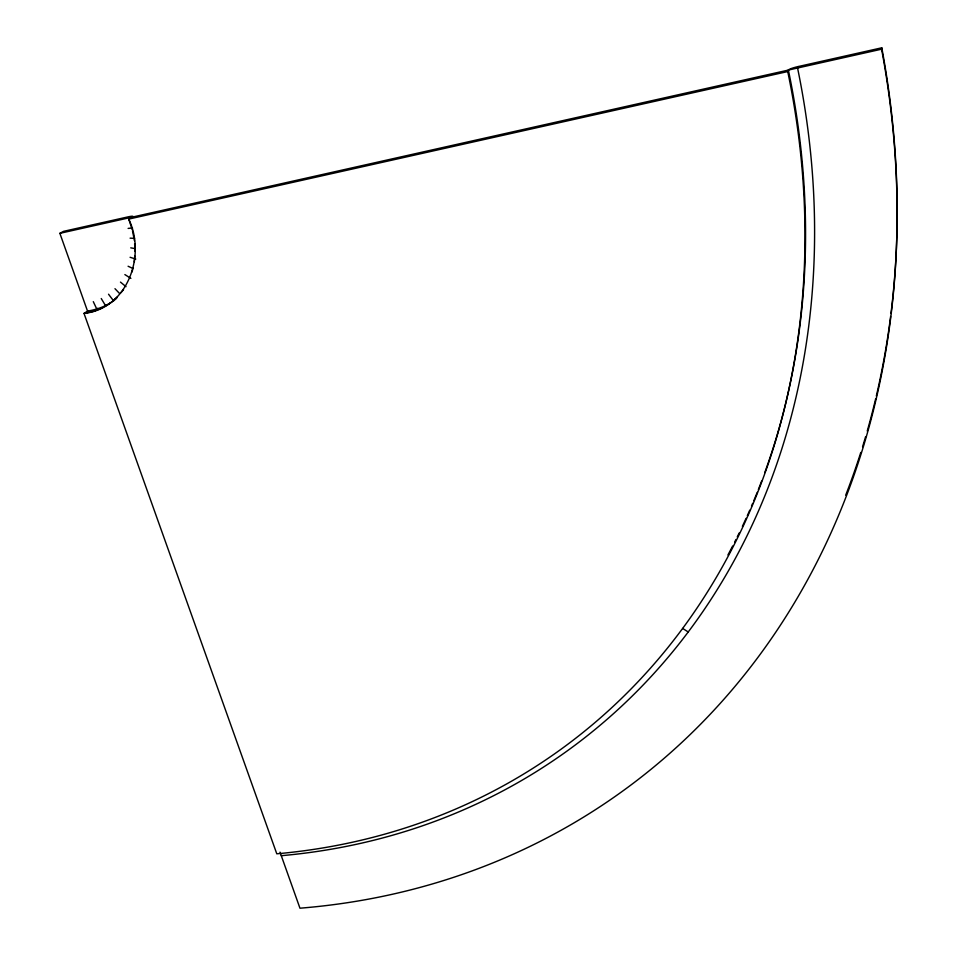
<?xml version="1.0" encoding="UTF-8"?>
<svg xmlns="http://www.w3.org/2000/svg" width="956" height="956" viewBox="0 0 956 956"><rect width="100%" height="100%" fill="white"/><g stroke="black" fill="none" stroke-linecap="round" stroke-linejoin="round"><path stroke-width="1.43" d="M93.401 311.369L84.008 313.413C127.638 308.752 146.292 255.563 128.737 219.091L132.167 217.131A8.413 1.028 -16.3 0 0 128.283 216.821L63.538 231.352L59.87 233.336L87.534 311.106L84.008 313.413L276.786 853.804A777.085 653.079 55.4 0 0 787.732 71.557L788.377 70.075A9.488 1.291 -13.4 0 1 798.152 66.562L881.779 47.8A862.204 727.289 56.2 0 1 890.98 313.496M134.33 261.908L134.772 255.981M280.012 852.143L299.957 908.2A866.184 729.906 56.1 0 0 881.599 49.186L881.779 47.8M132.107 271.91L133.027 267.788M798.152 66.562L797.567 68.019A782.737 658.612 55.5 0 1 281.279 855.692M121.018 292.644L123.551 289.608M113.37 300.423L117.421 296.946M87.976 310.748A8.222 4.039 74.8 0 1 87.534 311.106C98.098 309.385 108.59 305.442 116.668 298.272M104.527 306.518L110.263 303.076M94.536 310.927L102.196 307.904M59.87 233.336L881.599 49.186M787.732 71.557L128.737 219.091L132.298 229.822M128.116 228.4L132.49 228.006M130.088 238.164L134.557 238.331M130.745 247.855L135.226 248.62M130.076 257.284L135.764 259.064M128.092 266.246L132.382 268.242M124.866 274.575L130.888 278.387M682.656 628.439L688.224 631.976M120.468 282.104L126.013 286.68M114.983 288.688L119.596 293.54M108.53 294.209L113.585 300.889M101.252 298.547L105.542 305.693A8.341 4.135 59.7 0 0 105.949 305.334M93.294 301.654L96.795 309.111A8.269 4.111 67.5 0 0 97.572 308.262M132.514 230.898L134.426 240.661M134.629 243.78L135.107 251.428M788.377 70.075A773.547 650.785 55.4 0 1 764.764 472.623M761.621 481.107A773.547 650.785 55.4 0 1 758.359 489.52M757.248 492.304A773.547 650.785 55.4 0 1 753.842 500.609M752.683 503.358A773.547 650.785 55.4 0 1 751.512 506.094M749.743 510.193A773.547 650.785 55.4 0 1 747.329 515.619M746.11 518.307A773.547 650.785 55.4 0 1 742.382 526.338M739.203 532.958A773.547 650.785 55.4 0 1 737.267 536.902M735.965 539.519A773.547 650.785 55.4 0 1 734.65 542.112M732.655 545.995A773.547 650.785 55.4 0 1 727.922 554.958M890.61 316.472A862.204 727.289 56.2 0 1 876.329 396.023M875.624 398.975A862.204 727.289 56.2 0 1 867.235 431.048M865.574 436.796A862.204 727.289 56.2 0 1 862.563 446.787M860.782 452.439A862.204 727.289 56.2 0 1 845.69 495.196"/></g></svg>
